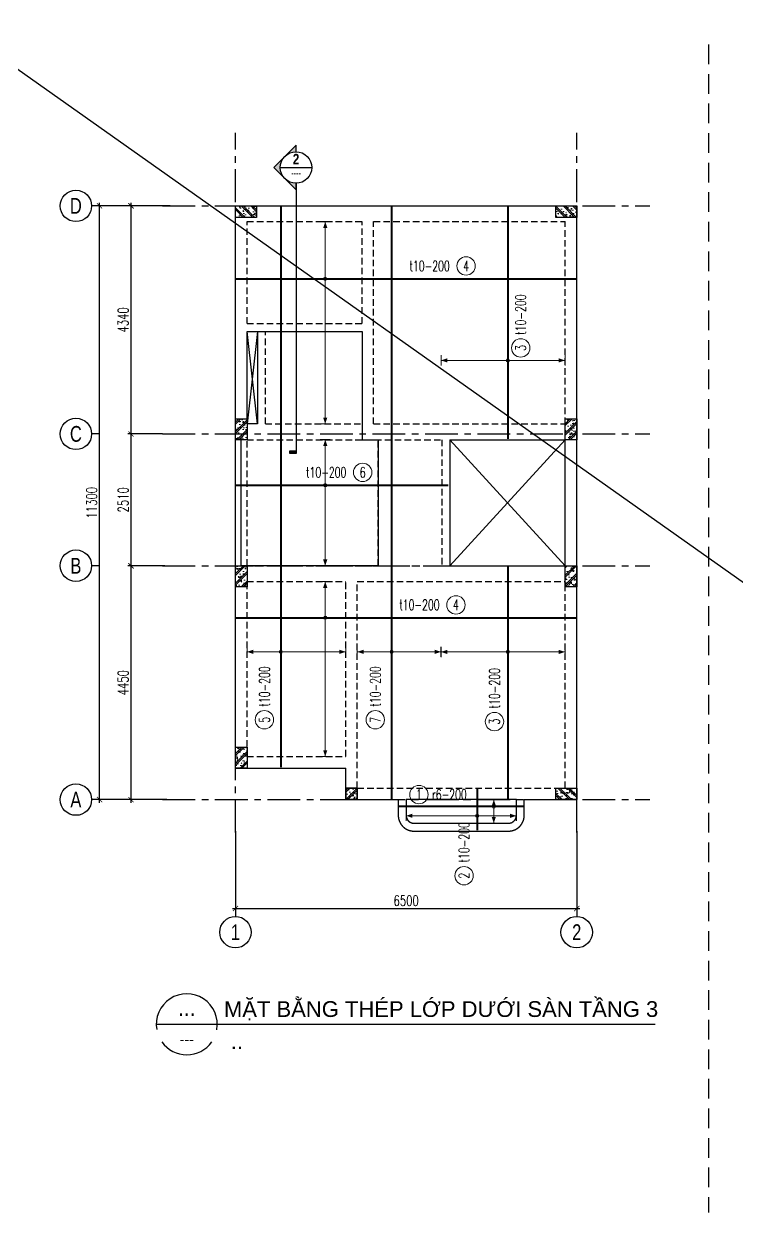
# Model space of a CAD drawing. Header units: millimetres. Extents: x -529861 to -223882, y -171969 to 61504.
# Drawn here: x -435479 to -421904, y -65020 to -42016 of the extents above; entities that cross this region are included whole.
import ezdxf
from ezdxf.enums import TextEntityAlignment as Align

# ---------------------------------------------------------------- set-up
doc = ezdxf.new("R2010")
doc.units = ezdxf.units.MM
doc.header["$LTSCALE"] = 5000
for name, pattern in [('CENTER', [2, 1.25, -0.25, 0.25, -0.25]), ('HIDDEN', [0.375, 0.25, -0.125]), ('HIDDEN2', [0.1875, 0.125, -0.0625])]:
    doc.linetypes.add(name, pattern=pattern)
doc.layers.get('Defpoints').update_dxf_attribs({"color": 143})
for name, color, linetype, lineweight in [('06- General text', 2, 'Continuous', 25), ('07- Note- Hidden', 6, 'HIDDEN2', 25), ('08- Note', 6, 'Continuous', 25), ('kata_dim', 8, 'Continuous', 15), ('KC-COT-HATCH', 13, 'Continuous', 15), ('KC-COT-NETCAT', 2, 'Continuous', 30), ('S-hatch', 8, 'Continuous', 5), ('S-text', 2, 'Continuous', 20), ('S-TEXT35', 3, 'Continuous', 30), ('S-Thep duoi', 3, 'HIDDEN2', 40)]:
    doc.layers.add(name, color=color, linetype=linetype, lineweight=lineweight)
for name, color, linetype in [('KC ICC-COTVACH', 3, 'Continuous'), ('KCS_AXIS', 18, 'CENTER'), ('KCS_BORDER', 3, 'Continuous'), ('KCS_CHI', 1, 'Continuous'), ('KCS_DIM', 1, 'Continuous'), ('KCS_HIDDEN', 8, 'HIDDEN'), ('KCS_SSD', 146, 'Continuous'), ('KCS_TEXT', 2, 'Continuous')]:
    doc.layers.add(name, color=color, linetype=linetype)
doc.layers.add('KCS_Plotter', color=11, linetype='Continuous', plot=False)
doc.styles.add('.VnArialH', font='')
doc.styles.add('Brief text', font='')
doc.styles.add('General text 1', font='')
doc.styles.add('s-text', font='vnsimli.shx', dxfattribs={"width": 0.7})
doc.styles.add('style1', font='arial.ttf', dxfattribs={"width": 0.75})
doc.styles.add('VNAVANTH', font='')
doc.styles.add('vnsimpli', font='vnsimli.shx', dxfattribs={"width": 0.65})
doc.styles.get('.VnArialH').set_extended_font_data('.VnArialH')
doc.styles.get('Brief text').set_extended_font_data('.VnHelvetInsH', bold=True)
doc.styles.get('General text 1').set_extended_font_data('.VnAvantH')
doc.styles.get('VNAVANTH').set_extended_font_data('.VnAvantH')
doc.dimstyles.new('1-100s', dxfattribs={"dimtxt": 200, "dimasz": 100, "dimexe": 60, "dimexo": 0, "dimgap": 50, "dimtad": 1, "dimdec": 0, "dimzin": 0, "dimdsep": 46, "dimtxsty": 's-text', "dimblk1": 'ARCHTICK', "dimblk2": 'ARCHTICK', "dimsah": 1, "dimcen": 80, "dimdle": 60, "dimclrd": 9, "dimclre": 9, "dimclrt": 2, "dimadec": 0, "dimazin": 0, "dimtfac": 0.0001, "dimtdec": 0, "dimtix": 1, "dimtmove": 1, "dimatfit": 3, "dimldrblk": 'ARCHTICK', "dimfxl": 200, "dimtolj": 1, "dimtzin": 0, "dimarcsym": 0})

# ---------------------------------------------------------------- blocks, each defined once
blk = doc.blocks.new('*U572')
at = {"layer": '08- Note'}
h = blk.add_hatch(color=256, dxfattribs=at)
h.paths.add_polyline_path([(-8.49, 0), (-4.24, 4.24, 0.198912), (-6, 0, 0.198912), (-4.24, -4.24)])
h.paths.add_polyline_path([(0, 8.49), (0, 6, 0.198912), (-4.24, 4.24)])
h.paths.add_polyline_path([(-4.24, -4.24, 0.198912), (0, -6), (0, -8.49)])
blk.add_hatch(color=256, dxfattribs=at).paths.add_polyline_path([(0, -107.82), (0, -108.89), (-2.4, -108.89), (-2.4, -107.82)])
at = {"ltscale": 500}
blk.add_line((0, -6), (0, -108.89), dxfattribs=at)
at = {"layer": '08- Note'}
blk.add_line((-6, 0), (6, 0), dxfattribs=at)
blk.add_lwpolyline([(0, 6), (0, 8.49), (-8.49, 0), (0, -8.49), (0, -6)], dxfattribs=at)
blk.add_lwpolyline([(0, -107.82), (0, -108.89), (-2.4, -108.89), (-2.4, -107.82)], close=True, dxfattribs=at)
blk.add_circle((0, 0), 6, dxfattribs=at)
at = {"layer": '06- General text', "style": 'Brief text', "width": 0.8}
blk.add_attdef('VIEW-NUMBER', text='', height=4, dxfattribs=at).set_placement((0, 0), align=Align.BOTTOM_CENTER)
at = {"layer": '06- General text', "style": 'General text 1', "width": 0.8}
blk.add_attdef('SHEET-NUMBER', text='', height=2.5, dxfattribs=at).set_placement((0, -0.87), align=Align.TOP_CENTER)
blk = doc.blocks.new('*U513')
blk.add_line((1, 0), (148.84, 0))
for major_axis, start_param, end_param in [((9.04, 0), -0.176637, 3.316767), ((-9.04, 0.01), 0.612827, 2.529211)]:
    blk.add_ellipse((10.04, 0), major_axis=major_axis, ratio=1, start_param=start_param, end_param=end_param)
at = {"layer": 'S-TEXT35', "style": 'VNAVANTH'}
for tag, p in [('VIET_NAME', (21.64, 3.33)), ('ENGLISH_NAME', (21.64, -7.83))]:
    blk.add_attdef(tag, p, '', height=5, dxfattribs=at)
for tag, height, p in [('VIEW-NUMBER', 5, (10.04, 1.5)), ('SHEET_NUMBER', 2.5, (10.04, -5))]:
    blk.add_attdef(tag, text='', height=height, dxfattribs=at).set_placement(p, align=Align.CENTER)
blk = doc.blocks.new('*U935')
at = {"layer": 'KC-COT-HATCH'}
h = blk.add_hatch(dxfattribs=at)
h.set_pattern_fill('CHAU-02', color=256, scale=30, pattern_type=2)
h.set_pattern_definition([(50, (-758.44, -466.9), (215.178, -18.826), [22.5, -247.5]), (355, (-758.44, -466.9), (-41.625, 225.658), [18, -198]), (100.451, (-740.51, -468.47), (173.553, 206.83), [19.122, -210.343]), (46.184, (-758.44, -406.9), (320.17, -49.656), [33.75, -371.25]), (96.636, (-731.76, -411.04), (280.4, 292.24), [28.68, -315.514]), (351.184, (-758.44, -406.9), (280.4, 292.24), [27, -297]), (21, (-728.44, -421.9), (179.072, -120.786), [22.5, -247.5]), (226, (-728.44, -421.9), (201.565, -109.66), [18, -198]), (71.451, (-713.52, -431.97), (252.067, 96.76), [19.122, -210.343]), (67.5, (-758.44, -466.9), (-46.775, 88.3123), [0, -195.6, 0, -201, 0, -198.75]), (4.5, (-758.44, -466.9), (85.005, 114.031), [0, -114.6, 0, -191.1, 0, -75.75]), (327.5, (-825.34, -466.9), (160.147, -6.7665), [0, -75, 0, -234, 0, -310.5]), (317.5, (-855.34, -466.9), (174.956, 30.031), [0, -97.5, 0, -155.4, 0, -220.5]), (315, (-758.44, -466.9), (90.156, 90.156), []), (315, (-758.44, -430.15), (90.156, 90.156), [])])
h.paths.add_polyline_path([(-110, 200), (-110, -200), (110, -200), (110, 200)])
at = {"layer": 'KC-COT-NETCAT'}
blk.add_lwpolyline([(-110, -200), (110, -200), (110, 200), (-110, 200)], close=True, dxfattribs=at)
blk = doc.blocks.new('_ArchTick')
at = {"color": 0, "linetype": 'ByBlock', "const_width": 0.15}
blk.add_lwpolyline([(-0.5, -0.5), (0.5, 0.5)], dxfattribs=at)
blk = doc.blocks.new('*D1159')
at = {"layer": 'Defpoints', "color": 0, "ltscale": 1500, "transparency": 16777216}
for p in [(-30105, -46736), (-23605, -46736), (-23605, -48212)]:
    blk.add_point(p, dxfattribs=at)
at = {"layer": 'KCS_DIM', "color": 9, "lineweight": -2, "ltscale": 1500, "transparency": 16777216}
for p, q in [((-30105, -46736), (-30105, -48272)), ((-23605, -46736), (-23605, -48272)), ((-30165, -48212), (-23545, -48212))]:
    blk.add_line(p, q, dxfattribs=at)
at = {"layer": 'KCS_DIM', "color": 9, "lineweight": -2, "ltscale": 1500, "transparency": 16777216, "xscale": 100, "yscale": 100, "zscale": 100, "rotation": 180}
blk.add_blockref('_ArchTick', (-30105, -48212), dxfattribs=at)
at = {"layer": 'KCS_DIM', "color": 9, "lineweight": -2, "ltscale": 1500, "transparency": 16777216, "xscale": 100, "yscale": 100, "zscale": 100}
blk.add_blockref('_ArchTick', (-23605, -48212), dxfattribs=at)
at = {"layer": 'KCS_DIM', "color": 2, "ltscale": 1500, "transparency": 16777216, "insert": (-26855, -48062), "char_height": 200, "attachment_point": 5, "style": 's-text'}
blk.add_mtext('\\A1;6500', dxfattribs=at)
blk = doc.blocks.new('*D1160')
at = {"layer": 'Defpoints', "color": 0, "ltscale": 1500, "transparency": 16777216}
for p in [(-32095, -41688), (-31449, -41688), (-31412, -46138)]:
    blk.add_point(p, dxfattribs=at)
at = {"layer": 'KCS_DIM', "color": 9, "lineweight": -2, "ltscale": 1500, "transparency": 16777216}
for p, q in [((-32095, -46198), (-32095, -41628)), ((-31449, -41688), (-32155, -41688)), ((-31412, -46138), (-32155, -46138))]:
    blk.add_line(p, q, dxfattribs=at)
at = {"layer": 'KCS_DIM', "color": 9, "lineweight": -2, "ltscale": 1500, "transparency": 16777216, "xscale": 100, "yscale": 100, "zscale": 100}
for p, rotation in [((-32095, -41688), 90), ((-32095, -46138), 270)]:
    blk.add_blockref('_ArchTick', p, dxfattribs=dict(at, rotation=rotation))
at = {"layer": 'KCS_DIM', "color": 2, "ltscale": 1500, "transparency": 16777216, "insert": (-32245, -43913), "char_height": 200, "attachment_point": 5, "rotation": 90, "style": 's-text'}
blk.add_mtext('\\A1;4450', dxfattribs=at)
blk = doc.blocks.new('*D1161')
at = {"layer": 'Defpoints', "color": 0, "ltscale": 1500, "transparency": 16777216}
for p in [(-32095, -39178), (-31495, -39178), (-31449, -41688)]:
    blk.add_point(p, dxfattribs=at)
at = {"layer": 'KCS_DIM', "color": 9, "lineweight": -2, "ltscale": 1500, "transparency": 16777216}
for p, q in [((-31495, -39178), (-32155, -39178)), ((-32095, -41748), (-32095, -39118)), ((-31449, -41688), (-32155, -41688))]:
    blk.add_line(p, q, dxfattribs=at)
at = {"layer": 'KCS_DIM', "color": 9, "lineweight": -2, "ltscale": 1500, "transparency": 16777216, "xscale": 100, "yscale": 100, "zscale": 100}
for p, rotation in [((-32095, -39178), 90), ((-32095, -41688), 270)]:
    blk.add_blockref('_ArchTick', p, dxfattribs=dict(at, rotation=rotation))
at = {"layer": 'KCS_DIM', "color": 2, "ltscale": 1500, "transparency": 16777216, "insert": (-32245, -40433), "char_height": 200, "attachment_point": 5, "rotation": 90, "style": 's-text'}
blk.add_mtext('\\A1;2510', dxfattribs=at)
blk = doc.blocks.new('*D1162')
at = {"layer": 'Defpoints', "color": 0, "ltscale": 1500, "transparency": 16777216}
for p in [(-32095, -34838), (-31346, -34838), (-31495, -39178)]:
    blk.add_point(p, dxfattribs=at)
at = {"layer": 'KCS_DIM', "color": 9, "lineweight": -2, "ltscale": 1500, "transparency": 16777216}
for p, q in [((-31346, -34838), (-32155, -34838)), ((-32095, -39238), (-32095, -34778)), ((-31495, -39178), (-32155, -39178))]:
    blk.add_line(p, q, dxfattribs=at)
at = {"layer": 'KCS_DIM', "color": 9, "lineweight": -2, "ltscale": 1500, "transparency": 16777216, "xscale": 100, "yscale": 100, "zscale": 100}
for p, rotation in [((-32095, -34838), 90), ((-32095, -39178), 270)]:
    blk.add_blockref('_ArchTick', p, dxfattribs=dict(at, rotation=rotation))
at = {"layer": 'KCS_DIM', "color": 2, "ltscale": 1500, "transparency": 16777216, "insert": (-32245, -37008), "char_height": 200, "attachment_point": 5, "rotation": 90, "style": 's-text'}
blk.add_mtext('\\A1;4340', dxfattribs=at)
blk = doc.blocks.new('*D1163')
at = {"layer": 'Defpoints', "color": 0, "ltscale": 1500, "transparency": 16777216}
for p in [(-32695, -34838), (-31495, -34838), (-31495, -46138)]:
    blk.add_point(p, dxfattribs=at)
at = {"layer": 'KCS_DIM', "color": 9, "lineweight": -2, "ltscale": 1500, "transparency": 16777216}
for p, q in [((-31495, -34838), (-32755, -34838)), ((-32695, -46198), (-32695, -34778)), ((-31495, -46138), (-32755, -46138))]:
    blk.add_line(p, q, dxfattribs=at)
at = {"layer": 'KCS_DIM', "color": 9, "lineweight": -2, "ltscale": 1500, "transparency": 16777216, "xscale": 100, "yscale": 100, "zscale": 100}
for p, rotation in [((-32695, -34838), 90), ((-32695, -46138), 270)]:
    blk.add_blockref('_ArchTick', p, dxfattribs=dict(at, rotation=rotation))
at = {"layer": 'KCS_DIM', "color": 2, "ltscale": 1500, "transparency": 16777216, "insert": (-32845, -40488), "char_height": 200, "attachment_point": 5, "rotation": 90, "style": 's-text'}
blk.add_mtext('\\A1;11300', dxfattribs=at)
blk = doc.blocks.new('*U10')
at = {"layer": 'KC-COT-HATCH'}
h = blk.add_hatch(dxfattribs=at)
h.set_pattern_fill('CHAU-02', color=256, scale=30, pattern_type=2)
h.set_pattern_definition([(50, (-758.44, -556.9), (215.178, -18.826), [22.5, -247.5]), (355, (-758.44, -556.9), (-41.625, 225.658), [18, -198]), (100.451, (-740.51, -558.47), (173.553, 206.83), [19.122, -210.343]), (46.184, (-758.44, -496.9), (320.17, -49.656), [33.75, -371.25]), (96.636, (-731.76, -501.04), (280.4, 292.24), [28.68, -315.514]), (351.184, (-758.44, -496.9), (280.4, 292.24), [27, -297]), (21, (-728.44, -511.9), (179.072, -120.786), [22.5, -247.5]), (226, (-728.44, -511.9), (201.565, -109.66), [18, -198]), (71.451, (-713.52, -521.97), (252.067, 96.76), [19.122, -210.343]), (67.5, (-758.44, -556.9), (-46.775, 88.3123), [0, -195.6, 0, -201, 0, -198.75]), (4.5, (-758.44, -556.9), (85.005, 114.031), [0, -114.6, 0, -191.1, 0, -75.75]), (327.5, (-825.34, -556.9), (160.147, -6.7665), [0, -75, 0, -234, 0, -310.5]), (317.5, (-855.34, -556.9), (174.956, 30.031), [0, -97.5, 0, -155.4, 0, -220.5]), (315, (-758.44, -556.9), (90.156, 90.156), []), (315, (-758.44, -520.15), (90.156, 90.156), [])])
h.paths.add_polyline_path([(-110, 110), (-110, -110), (110, -110), (110, 110)])
at = {"layer": 'KC-COT-NETCAT'}
blk.add_lwpolyline([(-110, -110), (110, -110), (110, 110), (-110, 110)], close=True, dxfattribs=at)
blk = doc.blocks.new('*U496')
h = blk.add_hatch(color=6)
edge = h.paths.add_edge_path()
edge.add_arc((16.94, 0), 0.3, 0, 360)
at = {"ltscale": 0.2}
for p, q in [((0, 0), (-30.81, 0)), ((33.89, 0), (0, 0))]:
    blk.add_line(p, q, dxfattribs=at)
at = {"layer": 'kata_dim'}
for points in [[(15.94, 10.89, 0.2, 0.2, 0), (17.94, 10.89, 0, 0, 0)], [(15.94, -27.61, 0.2, 0.2, 0), (17.94, -27.61, 0, 0, 0)]]:
    blk.add_lwpolyline(points, format="xyseb", dxfattribs=at)
blk.add_circle((-9.89, 2.45), 1.75, dxfattribs=at)
at = {"layer": 'kata_dim', "color": 6}
blk.add_circle((16.94, 0), 0.3, dxfattribs=at)
at = {"layer": 'kata_dim'}
for points in [[(16.54, 9.69), (16.94, 10.89), (17.34, 9.69)], [(16.54, -26.41), (16.94, -27.61), (17.34, -26.41)]]:
    blk.add_solid(points, dxfattribs=at)
at = {"layer": 'S-hatch', "ltscale": 1.5}
for q in [(16.94, 10.89), (16.94, -27.61)]:
    blk.add_line((16.94, 0), q, dxfattribs=at)
at = {"layer": 'S-text', "style": 'vnsimpli', "width": 0.65}
blk.add_attdef('KHT', text='', height=2, dxfattribs=at).set_placement((-9.89, 2.45), align=Align.MIDDLE_CENTER)
blk.add_attdef('DKT', (-7.39, 1.44), '', height=2, dxfattribs=at)
blk = doc.blocks.new('*U501')
h = blk.add_hatch(color=6)
edge = h.paths.add_edge_path()
edge.add_arc((16.94, 0), 0.3, 0, 360)
at = {"ltscale": 0.2}
for p, q in [((0, 0), (-6.46, 0)), ((33.89, 0), (0, 0))]:
    blk.add_line(p, q, dxfattribs=at)
at = {"layer": 'kata_dim'}
for points in [[(15.94, 8.67, 0.2, 0.2, 0), (17.94, 8.67, 0, 0, 0)], [(15.94, -15.33, 0.2, 0.2, 0), (17.94, -15.33, 0, 0, 0)]]:
    blk.add_lwpolyline(points, format="xyseb", dxfattribs=at)
blk.add_circle((9.81, 2.45), 1.75, dxfattribs=at)
at = {"layer": 'kata_dim', "color": 6}
blk.add_circle((16.94, 0), 0.3, dxfattribs=at)
at = {"layer": 'kata_dim'}
for points in [[(16.54, 7.47), (16.94, 8.67), (17.34, 7.47)], [(16.54, -14.13), (16.94, -15.33), (17.34, -14.13)]]:
    blk.add_solid(points, dxfattribs=at)
at = {"layer": 'S-hatch', "ltscale": 1.5}
for q in [(16.94, 8.67), (16.94, -15.33)]:
    blk.add_line((16.94, 0), q, dxfattribs=at)
at = {"layer": 'S-text', "style": 'vnsimpli', "width": 0.65}
blk.add_attdef('KHT', text='', height=2, dxfattribs=at).set_placement((9.81, 2.45), align=Align.MIDDLE_CENTER)
blk.add_attdef('DKT', (12.3, 1.44), '', height=2, dxfattribs=at)
blk = doc.blocks.new('*U502')
h = blk.add_hatch(color=6)
edge = h.paths.add_edge_path()
edge.add_arc((16.94, 0), 0.3, 0, 360)
at = {"ltscale": 0.2}
for p, q in [((0, 0), (-30.81, 0)), ((33.89, 0), (0, 0))]:
    blk.add_line(p, q, dxfattribs=at)
at = {"layer": 'kata_dim'}
for points in [[(15.94, 6.89, 0.2, 0.2, 0), (17.94, 6.89, 0, 0, 0)], [(15.94, -26.41, 0.2, 0.2, 0), (17.94, -26.41, 0, 0, 0)]]:
    blk.add_lwpolyline(points, format="xyseb", dxfattribs=at)
blk.add_circle((-7.95, 2.45), 1.75, dxfattribs=at)
at = {"layer": 'kata_dim', "color": 6}
blk.add_circle((16.94, 0), 0.3, dxfattribs=at)
at = {"layer": 'kata_dim'}
for points in [[(16.54, 5.69), (16.94, 6.89), (17.34, 5.69)], [(16.54, -25.21), (16.94, -26.41), (17.34, -25.21)]]:
    blk.add_solid(points, dxfattribs=at)
at = {"layer": 'S-hatch', "ltscale": 1.5}
for q in [(16.94, 6.89), (16.94, -26.41)]:
    blk.add_line((16.94, 0), q, dxfattribs=at)
at = {"layer": 'S-text', "style": 'vnsimpli', "width": 0.65}
blk.add_attdef('KHT', text='', height=2, dxfattribs=at).set_placement((-7.95, 2.45), align=Align.MIDDLE_CENTER)
blk.add_attdef('DKT', (-5.46, 1.44), '', height=2, dxfattribs=at)
blk = doc.blocks.new('*U497')
h = blk.add_hatch(color=6)
edge = h.paths.add_edge_path()
edge.add_arc((4.63, 0), 0.3, 0, 360)
at = {"ltscale": 0.2}
for p, q in [((0, 0), (-10.31, 0)), ((33.89, 0), (0, 0))]:
    blk.add_line(p, q, dxfattribs=at)
at = {"layer": 'kata_dim'}
for points in [[(3.63, 10.89, 0.2, 0.2, 0), (5.63, 10.89, 0, 0, 0)], [(3.63, -12.73, 0.2, 0.2, 0), (5.63, -12.73, 0, 0, 0)]]:
    blk.add_lwpolyline(points, format="xyseb", dxfattribs=at)
blk.add_circle((7, 2.45), 1.75, dxfattribs=at)
at = {"layer": 'kata_dim', "color": 6}
blk.add_circle((4.63, 0), 0.3, dxfattribs=at)
at = {"layer": 'kata_dim'}
for points in [[(4.23, 9.69), (4.63, 10.89), (5.03, 9.69)], [(4.23, -11.53), (4.63, -12.73), (5.03, -11.53)]]:
    blk.add_solid(points, dxfattribs=at)
at = {"layer": 'S-hatch', "ltscale": 1.5}
for q in [(4.63, 10.89), (4.63, -12.73)]:
    blk.add_line((4.63, 0), q, dxfattribs=at)
at = {"layer": 'S-text', "style": 'vnsimpli', "width": 0.65}
blk.add_attdef('KHT', text='', height=2, dxfattribs=at).set_placement((7, 2.45), align=Align.MIDDLE_CENTER)
blk.add_attdef('DKT', (9.49, 1.44), '', height=2, dxfattribs=at)
blk = doc.blocks.new('*U499')
h = blk.add_hatch(color=6)
edge = h.paths.add_edge_path()
edge.add_arc((-50.84, 0), 0.3, 0, 360)
at = {"ltscale": 0.2}
for p, q in [((0, 0), (-78.81, 0)), ((33.89, 0), (0, 0))]:
    blk.add_line(p, q, dxfattribs=at)
at = {"layer": 'kata_dim'}
for points in [[(-51.84, 9.4, 0.2, 0.2, 0), (-49.84, 9.4, 0, 0, 0)], [(-51.84, -6.55, 0.2, 0.2, 0), (-49.84, -6.55, 0, 0, 0)]]:
    blk.add_lwpolyline(points, format="xyseb", dxfattribs=at)
at = {"layer": 'kata_dim', "color": 6}
blk.add_circle((-50.84, 0), 0.3, dxfattribs=at)
at = {"layer": 'kata_dim'}
blk.add_circle((-63.78, -3.11), 1.75, dxfattribs=at)
for points in [[(-51.24, 8.2), (-50.84, 9.4), (-50.44, 8.2)], [(-51.24, -5.35), (-50.84, -6.55), (-50.44, -5.35)]]:
    blk.add_solid(points, dxfattribs=at)
at = {"layer": 'S-hatch', "ltscale": 1.5}
for q in [(-50.84, 9.4), (-50.84, -6.55)]:
    blk.add_line((-50.84, 0), q, dxfattribs=at)
at = {"layer": 'S-text', "style": 'vnsimpli', "width": 0.65}
blk.add_attdef('KHT', text='', height=2, dxfattribs=at).set_placement((-63.78, -3.11), align=Align.MIDDLE_CENTER)
blk.add_attdef('DKT', (-61.29, -4.11), '', height=2, dxfattribs=at)
blk = doc.blocks.new('*U495')
h = blk.add_hatch(color=6)
edge = h.paths.add_edge_path()
edge.add_arc((13.63, 0), 0.3, 0, 360)
at = {"ltscale": 0.2}
for p, q in [((0, 0), (-14.31, 0)), ((29.89, 0), (0, 0))]:
    blk.add_line(p, q, dxfattribs=at)
at = {"layer": 'kata_dim'}
for points in [[(12.63, 10.89, 0.2, 0.2, 0), (14.63, 10.89, 0, 0, 0)], [(12.63, -12.73, 0.2, 0.2, 0), (14.63, -12.73, 0, 0, 0)]]:
    blk.add_lwpolyline(points, format="xyseb", dxfattribs=at)
at = {"layer": 'kata_dim', "color": 6}
blk.add_circle((13.63, 0), 0.3, dxfattribs=at)
at = {"layer": 'kata_dim'}
blk.add_circle((0.38, -2.55), 1.75, dxfattribs=at)
for points in [[(13.23, 9.69), (13.63, 10.89), (14.03, 9.69)], [(13.23, -11.53), (13.63, -12.73), (14.03, -11.53)]]:
    blk.add_solid(points, dxfattribs=at)
at = {"layer": 'S-hatch', "ltscale": 1.5}
for q in [(13.63, 10.89), (13.63, -12.73)]:
    blk.add_line((13.63, 0), q, dxfattribs=at)
at = {"layer": 'S-text', "style": 'vnsimpli', "width": 0.65}
blk.add_attdef('KHT', text='', height=2, dxfattribs=at).set_placement((0.38, -2.55), align=Align.MIDDLE_CENTER)
blk.add_attdef('DKT', (2.87, -3.55), '', height=2, dxfattribs=at)
blk = doc.blocks.new('*U500')
h = blk.add_hatch(color=6)
edge = h.paths.add_edge_path()
edge.add_arc((-50.84, 0), 0.3, 0, 360)
at = {"ltscale": 0.2}
for p, q in [((0, 0), (-72.81, 0)), ((33.89, 0), (0, 0))]:
    blk.add_line(p, q, dxfattribs=at)
at = {"layer": 'kata_dim'}
for points in [[(-51.84, 12.38, 0.2, 0.2, 0), (-49.84, 12.38, 0, 0, 0)], [(-51.84, -6.42, 0.2, 0.2, 0), (-49.84, -6.42, 0, 0, 0)]]:
    blk.add_lwpolyline(points, format="xyseb", dxfattribs=at)
at = {"layer": 'kata_dim', "color": 6}
blk.add_circle((-50.84, 0), 0.3, dxfattribs=at)
at = {"layer": 'kata_dim'}
blk.add_circle((-63.78, -3.11), 1.75, dxfattribs=at)
for points in [[(-51.24, 11.18), (-50.84, 12.38), (-50.44, 11.18)], [(-51.24, -5.22), (-50.84, -6.42), (-50.44, -5.22)]]:
    blk.add_solid(points, dxfattribs=at)
at = {"layer": 'S-hatch', "ltscale": 1.5}
for q in [(-50.84, 12.38), (-50.84, -6.42)]:
    blk.add_line((-50.84, 0), q, dxfattribs=at)
at = {"layer": 'S-text', "style": 'vnsimpli', "width": 0.65}
blk.add_attdef('KHT', text='', height=2, dxfattribs=at).set_placement((-63.78, -3.11), align=Align.MIDDLE_CENTER)
blk.add_attdef('DKT', (-61.29, -4.11), '', height=2, dxfattribs=at)
blk = doc.blocks.new('*U509')
h = blk.add_hatch(color=6)
edge = h.paths.add_edge_path()
edge.add_arc((10.39, 0), 0.3, 0, 360)
at = {"ltscale": 0.2}
for p, q in [((0, 0), (-7.66, 0)), ((16.04, 0), (0, 0))]:
    blk.add_line(p, q, dxfattribs=at)
at = {"layer": 'kata_dim'}
for points in [[(9.39, 1.34, 0.2, 0.2, 0), (11.39, 1.34, 0, 0, 0)], [(9.39, -3.16, 0.2, 0.2, 0), (11.39, -3.16, 0, 0, 0)]]:
    blk.add_lwpolyline(points, format="xyseb", dxfattribs=at)
blk.add_circle((-3.87, 2.3), 1.75, dxfattribs=at)
at = {"layer": 'kata_dim', "color": 6}
blk.add_circle((10.39, 0), 0.3, dxfattribs=at)
at = {"layer": 'kata_dim'}
for points in [[(9.99, 0.14), (10.39, 1.34), (10.79, 0.14)], [(9.99, -1.96), (10.39, -3.16), (10.79, -1.96)]]:
    blk.add_solid(points, dxfattribs=at)
at = {"layer": 'S-hatch', "ltscale": 1.5}
for q in [(10.39, 1.34), (10.39, -3.16)]:
    blk.add_line((10.39, 0), q, dxfattribs=at)
at = {"layer": 'S-text', "style": 'vnsimpli', "width": 0.65}
blk.add_attdef('KHT', text='', height=2, dxfattribs=at).set_placement((-3.87, 2.3), align=Align.MIDDLE_CENTER)
blk.add_attdef('DKT', (-1.38, 1.3), '', height=2, dxfattribs=at)
blk = doc.blocks.new('*U510')
h = blk.add_hatch(color=6)
edge = h.paths.add_edge_path()
edge.add_arc((0.89, 0), 0.3, 0, 360)
at = {"ltscale": 0.2}
for p, q in [((0, 0), (-1.87, 0)), ((6.03, 0), (0, 0))]:
    blk.add_line(p, q, dxfattribs=at)
at = {"layer": 'kata_dim'}
for points in [[(-0.11, 13.55, 0.2, 0.2, 0), (1.89, 13.55, 0, 0, 0)], [(-0.11, -7.45, 0.2, 0.2, 0), (1.89, -7.45, 0, 0, 0)]]:
    blk.add_lwpolyline(points, format="xyseb", dxfattribs=at)
blk.add_circle((-10.51, 2.51), 1.75, dxfattribs=at)
at = {"layer": 'kata_dim', "color": 6}
blk.add_circle((0.89, 0), 0.3, dxfattribs=at)
at = {"layer": 'kata_dim'}
for points in [[(0.49, 12.35), (0.89, 13.55), (1.29, 12.35)], [(0.49, -6.25), (0.89, -7.45), (1.29, -6.25)]]:
    blk.add_solid(points, dxfattribs=at)
at = {"layer": 'S-hatch', "ltscale": 1.5}
for q in [(0.89, 13.55), (0.89, -7.45)]:
    blk.add_line((0.89, 0), q, dxfattribs=at)
at = {"layer": 'S-text', "style": 'vnsimpli', "width": 0.65}
blk.add_attdef('KHT', text='', height=2, dxfattribs=at).set_placement((-10.51, 2.51), align=Align.MIDDLE_CENTER)
blk.add_attdef('DKT', (-8.01, 1.51), '', height=2, dxfattribs=at)
blk = doc.blocks.new('2-LUOI TRUC')
at = {"layer": 'KCS_AXIS', "ltscale": 0.1}
for p, q in [((-30105.3, -46766.5), (-30105.3, -33447.5)), ((-23605.3, -46766.5), (-23605.3, -33447.5)), ((-31495.3, -34837.5), (-22215.3, -34837.5)), ((-31495.3, -39177.5), (-22215.3, -39177.5)), ((-31495.3, -41687.5), (-22215.3, -41687.5)), ((-31495.3, -46137.5), (-22215.3, -46137.5))]:
    blk.add_line(p, q, dxfattribs=at)
at = {"layer": 'KCS_CHI', "ltscale": 1500}
for p, q in [((-32695.3, -34837.5), (-32845.3, -34837.5)), ((-32695.3, -39177.5), (-32845.3, -39177.5)), ((-32695.3, -41687.5), (-32845.3, -41687.5)), ((-32695.3, -46137.5), (-32845.3, -46137.5)), ((-30105.3, -48211.7), (-30105.3, -48361.7)), ((-23605.3, -48211.7), (-23605.3, -48361.7))]:
    blk.add_line(p, q, dxfattribs=at)
for centre in [(-33145.3, -34837.5), (-33145.3, -39177.5), (-33145.3, -41687.5), (-33145.3, -46137.5), (-30105.3, -48661.7), (-23605.3, -48661.7)]:
    blk.add_circle(centre, 300, dxfattribs=at)
at = {"layer": 'KCS_TEXT', "color": 4, "ltscale": 1500, "style": 'style1', "width": 0.75}
for s, p in [('D', (-33145.3, -34837.5)), ('C', (-33145.3, -39177.5)), ('B', (-33145.3, -41687.5)), ('A', (-33145.3, -46137.5)), ('1', (-30105.3, -48661.7)), ('2', (-23605.3, -48661.7))]:
    blk.add_text(s, height=300, dxfattribs=at).set_placement(p, align=Align.MIDDLE_CENTER)
at = {"layer": 'KCS_DIM', "ltscale": 1500}
for base, p1, p2, picture, middle in [((-32695.3, -34837.5), (-31495.3, -46137.5), (-31495.3, -34837.5), '*D1163', (-32845.3, -40487.5)), ((-32095.3, -34837.5), (-31495.3, -39177.5), (-31345.8, -34837.5), '*D1162', (-32245.3, -37007.5)), ((-32095.3, -39177.5), (-31449, -41687.5), (-31495.3, -39177.5), '*D1161', (-32245.3, -40432.5)), ((-32095.3, -41687.5), (-31412.2, -46137.5), (-31449, -41687.5), '*D1160', (-32245.3, -43912.5))]:
    dim = blk.add_linear_dim(base=base, p1=p1, p2=p2, angle=90, dimstyle='1-100s', dxfattribs=at)
    dim.commit()
    dim.dimension.update_dxf_attribs({"geometry": picture, "text_midpoint": middle})
dim = blk.add_linear_dim(base=(-23605.3, -48211.7), p1=(-30105.3, -46735.7), p2=(-23605.3, -46735.7), dimstyle='1-100s', dxfattribs=at)
dim.commit()
dim.dimension.update_dxf_attribs({"geometry": '*D1159', "text_midpoint": (-26855.3, -48061.7)})
blk = doc.blocks.new('2-MBC T2')
at = {"layer": 'KC ICC-COTVACH'}
for name, p, xscale, rotation in [('*U935', (90, 11080), -1.000000000000001, 90), ('*U935', (6190, 11080), -1.000000000000001, 90), ('*U935', (0, 6940), -1, 180), ('*U935', (6280, 6940), -1, 180), ('*U935', (0, 4140), -1, 180), ('*U935', (6280, 4140), -1, 180), ('*U935', (0, 690), -1, 180), ('*U10', (2100, 0), -1, 180), ('*U935', (6190, 0), -1.000000000000001, 90)]:
    blk.add_blockref(name, p, dxfattribs=dict(at, xscale=xscale, rotation=rotation))
at = {"layer": 'KCS_AXIS'}
blk.add_blockref('2-LUOI TRUC', (29995, 46028), dxfattribs=at)
blk = doc.blocks.new('2.MBKC T3')
at = {"layer": 'KCS_AXIS', "ltscale": 1500}
blk.add_lwpolyline([(-2513, -67485), (-2293, -67485), (-2293, -67265), (-2513, -67265)], close=True, dxfattribs=at)
at = {"layer": 'KCS_BORDER', "ltscale": 1500}
for p, q in [((-4613, -56185), (1887, -56185)), ((-4613, -66885), (-4613, -56185)), ((1887, -67485), (1887, -56185)), ((-4393, -58575), (-2203, -58575)), ((-533, -60635), (1667, -60635)), ((-533, -60635), (-533, -63035)), ((1667, -63035), (1667, -60635)), ((-533, -63035), (1667, -63035)), ((-4613, -66885), (-2513, -66885)), ((-2513, -67485), (-2513, -66885)), ((-2513, -67485), (-1513, -67485)), ((737, -67485), (-1363, -67485)), ((887, -67485), (1887, -67485))]:
    blk.add_line(p, q, dxfattribs=at)
blk.add_lwpolyline([(-2203, -58575), (-2203, -60635), (-1893, -60635), (-1893, -63035), (-4503, -63035), (-4503, -60635)], dxfattribs=at)
at = {"layer": 'KCS_BORDER', "linetype": 'ByBlock', "ltscale": 1500}
blk.add_lwpolyline([(-4393, -58575), (-4193, -58575), (-4193, -60335), (-4393, -60335)], close=True, dxfattribs=at)
for points in [[(-1513, -67485), (-1513, -67785, 0.414214), (-1213, -68085), (587, -68085, 0.406818), (887, -67792), (887, -67485)], [(-1363, -67485), (-1363, -67785, 0.414214), (-1213, -67935), (587, -67935, 0.403768), (737, -67790), (737, -67485)]]:
    blk.add_lwpolyline(points, format="xyb", dxfattribs=at)
at = {"layer": 'KCS_HIDDEN', "ltscale": 0.1}
for p, q in [((-4393, -56485), (-2203, -56485)), ((-4393, -58425), (-4393, -56485)), ((-2203, -58425), (-2203, -56485)), ((-1983, -56485), (1667, -56485)), ((-1983, -60335), (-1983, -56485)), ((1667, -60335), (1667, -56485)), ((-4393, -58425), (-2203, -58425)), ((-4043, -60335), (-4043, -58575)), ((-4043, -60335), (-2203, -60335)), ((-1983, -60335), (1667, -60335)), ((-4393, -60635), (-683, -60635)), ((-4393, -63035), (-4393, -60635)), ((-1893, -63035), (-1893, -60635)), ((-683, -60635), (-683, -63035)), ((-4393, -63035), (-1823, -63035)), ((-1603, -63035), (-683, -63035)), ((-4393, -63335), (-2513, -63335)), ((-4393, -66665), (-4393, -63335)), ((-2513, -66665), (-2513, -63335)), ((-2293, -67265), (-2293, -63335)), ((-2293, -63335), (1667, -63335)), ((1667, -67265), (1667, -63335)), ((-4393, -66665), (-2513, -66665)), ((-2293, -67265), (1667, -67265))]:
    blk.add_line(p, q, dxfattribs=at)
at = {"layer": 'KCS_SSD', "ltscale": 1500}
for p, q in [((-4193, -58575), (-4393, -60335)), ((-4193, -60335), (-4393, -58575)), ((-533, -60635), (1667, -63035)), ((-533, -63035), (1667, -60635))]:
    blk.add_line(p, q, dxfattribs=at)
at = {"layer": 'S-text', "ltscale": 1500}
blk.add_blockref('2-MBC T2', (-4503, -67375), dxfattribs=at)

msp = doc.modelspace()

# ---------------------------------------------------------------- linework, layer by layer
at = {"layer": 'KCS_HIDDEN', "ltscale": 0.3}
msp.add_line((-422447.04, -42402.96), (-422447.04, -64632.9), dxfattribs=at)
at = {"layer": 'KCS_Plotter', "linetype": 'ByBlock', "ltscale": 1500}
msp.add_line((-436810.4, -42015.68), (-404278.78, -65020.19), dxfattribs=at)

# ---------------------------------------------------------------- block references
ref = msp.add_blockref('*U513', (-433026.42, -61051.42), dxfattribs=dict(xscale=64.285713, yscale=64.285713, zscale=64.285713))
ref.add_attrib('SHEET_NUMBER', '---', dxfattribs={"layer": 'S-text', "height": 200, "style": 'VNAVANTH'}).set_placement((-432380.98, -61437.14), align=Align.CENTER)
ref.add_attrib('ENGLISH_NAME', '..', (-431542.68, -61524.53), dxfattribs={"layer": 'S-text', "height": 300, "style": '.VnArialH'})
ref.add_attrib('VIET_NAME', 'MÆT B»NG THÐP LíP D¦íI SµN TÇNG 3', (-431672.95, -60911.25), dxfattribs={"layer": 'S-text', "height": 300, "style": '.VnArialH'})
ref.add_attrib('VIEW-NUMBER', '...', dxfattribs={"layer": 'S-text', "height": 300, "style": 'VNAVANTH'}).set_placement((-432380.98, -60890.71), align=Align.CENTER)
at = {"layer": '07- Note- Hidden', "ltscale": 150, "xscale": 50, "yscale": 50, "zscale": 50}
msp.add_blockref('*U572', (-430300.29, -44744.01), dxfattribs=at).add_auto_attribs({'VIEW-NUMBER': '2', 'SHEET-NUMBER': '----'})
at = {"layer": 'KCS_AXIS'}
msp.add_blockref('2.MBKC T3', (-426840.42, 10710.68), dxfattribs=at)
at = {"layer": 'S-Thep duoi'}
ref = msp.add_blockref('*U500', (-430591.3, -48877.54), dxfattribs=dict(at, xscale=100, yscale=-100, zscale=100, rotation=89.99999999999972))
ref.add_attrib('KHT', '5', dxfattribs={"layer": 'S-text', "height": 200, "rotation": 90, "style": 'vnsimpli', "width": 0.65}).set_placement((-430902.25, -55255.62), align=Align.MIDDLE_CENTER)
ref.add_attrib('DKT', 't10-200', (-430802.29, -55006.19), dxfattribs={"layer": 'S-text', "height": 200, "rotation": 90, "style": 'vnsimpli', "width": 0.65})
ref = msp.add_blockref('*U499', (-428479.06, -48877.54), dxfattribs=dict(at, xscale=100, yscale=-100, zscale=100, rotation=89.99999999999972))
ref.add_attrib('KHT', '7', dxfattribs={"layer": 'S-text', "height": 200, "rotation": 90, "style": 'vnsimpli', "width": 0.65}).set_placement((-428790.01, -55255.62), align=Align.MIDDLE_CENTER)
ref.add_attrib('DKT', 't10-200', (-428690.06, -55006.19), dxfattribs={"layer": 'S-text', "height": 200, "rotation": 90, "style": 'vnsimpli', "width": 0.65})
ref = msp.add_blockref('*U497', (-426265.24, -48877.54), dxfattribs=dict(at, xscale=100, yscale=-100, zscale=100, rotation=89.99999999999972))
ref.add_attrib('KHT', '3', dxfattribs={"layer": 'S-text', "height": 200, "rotation": 90, "style": 'vnsimpli', "width": 0.65}).set_placement((-426020.74, -48177.95), align=Align.MIDDLE_CENTER)
ref.add_attrib('DKT', 't10-200', (-425920.78, -47928.52), dxfattribs={"layer": 'S-text', "height": 200, "rotation": 90, "style": 'vnsimpli', "width": 0.65})
ref = msp.add_blockref('*U496', (-428050.06, -46863.26), dxfattribs=dict(at, xscale=100, yscale=-100, zscale=100, rotation=179.9999999999997))
ref.add_attrib('KHT', '4', dxfattribs={"layer": 'S-text', "height": 200, "rotation": 360, "style": 'vnsimpli', "width": 0.65}).set_placement((-427061.27, -46618.76), align=Align.MIDDLE_CENTER)
ref.add_attrib('DKT', 't10-200', (-428140.22, -46718.8), dxfattribs={"layer": 'S-text', "height": 200, "rotation": 360, "style": 'vnsimpli', "width": 0.65})
ref = msp.add_blockref('*U501', (-428050.06, -50790.84), dxfattribs=dict(at, xscale=100, yscale=-100, zscale=100, rotation=179.9999999999997))
ref.add_attrib('KHT', '6', dxfattribs={"layer": 'S-text', "height": 200, "rotation": 360, "style": 'vnsimpli', "width": 0.65}).set_placement((-429031.02, -50546.34), align=Align.MIDDLE_CENTER)
ref.add_attrib('DKT', 't10-200', (-430109.98, -50646.38), dxfattribs={"layer": 'S-text', "height": 200, "rotation": 360, "style": 'vnsimpli', "width": 0.65})
ref = msp.add_blockref('*U495', (-426265.24, -55327.54), dxfattribs=dict(at, xscale=100, yscale=-100, zscale=100, rotation=89.99999999999972))
ref.add_attrib('KHT', '3', dxfattribs={"layer": 'S-text', "height": 200, "rotation": 90, "style": 'vnsimpli', "width": 0.65}).set_placement((-426520.46, -55289.69), align=Align.MIDDLE_CENTER)
ref.add_attrib('DKT', 't10-200', (-426420.5, -55040.26), dxfattribs={"layer": 'S-text', "height": 200, "rotation": 90, "style": 'vnsimpli', "width": 0.65})
ref = msp.add_blockref('*U502', (-428050.06, -53313.26), dxfattribs=dict(at, xscale=100, yscale=-100, zscale=100, rotation=179.9999999999997))
ref.add_attrib('KHT', '4', dxfattribs={"layer": 'S-text', "height": 200, "rotation": 360, "style": 'vnsimpli', "width": 0.65}).set_placement((-427254.99, -53068.76), align=Align.MIDDLE_CENTER)
ref.add_attrib('DKT', 't10-200', (-428333.95, -53168.8), dxfattribs={"layer": 'S-text', "height": 200, "rotation": 360, "style": 'vnsimpli', "width": 0.65})
at = {"layer": 'S-Thep duoi', "xscale": -100, "yscale": -100, "zscale": 100}
for name, p, rotation, values in [('*U509', (-427572.27, -56908.21), 180, {'KHT': '1', 'DKT': 'r6-200'}), ('*U510', (-426848.78, -57171.66), 270, {'KHT': '2', 'DKT': 't10-200'})]:
    msp.add_blockref(name, p, dxfattribs=dict(at, rotation=rotation)).add_auto_attribs(values)

doc.saveas('drawing.dxf')
